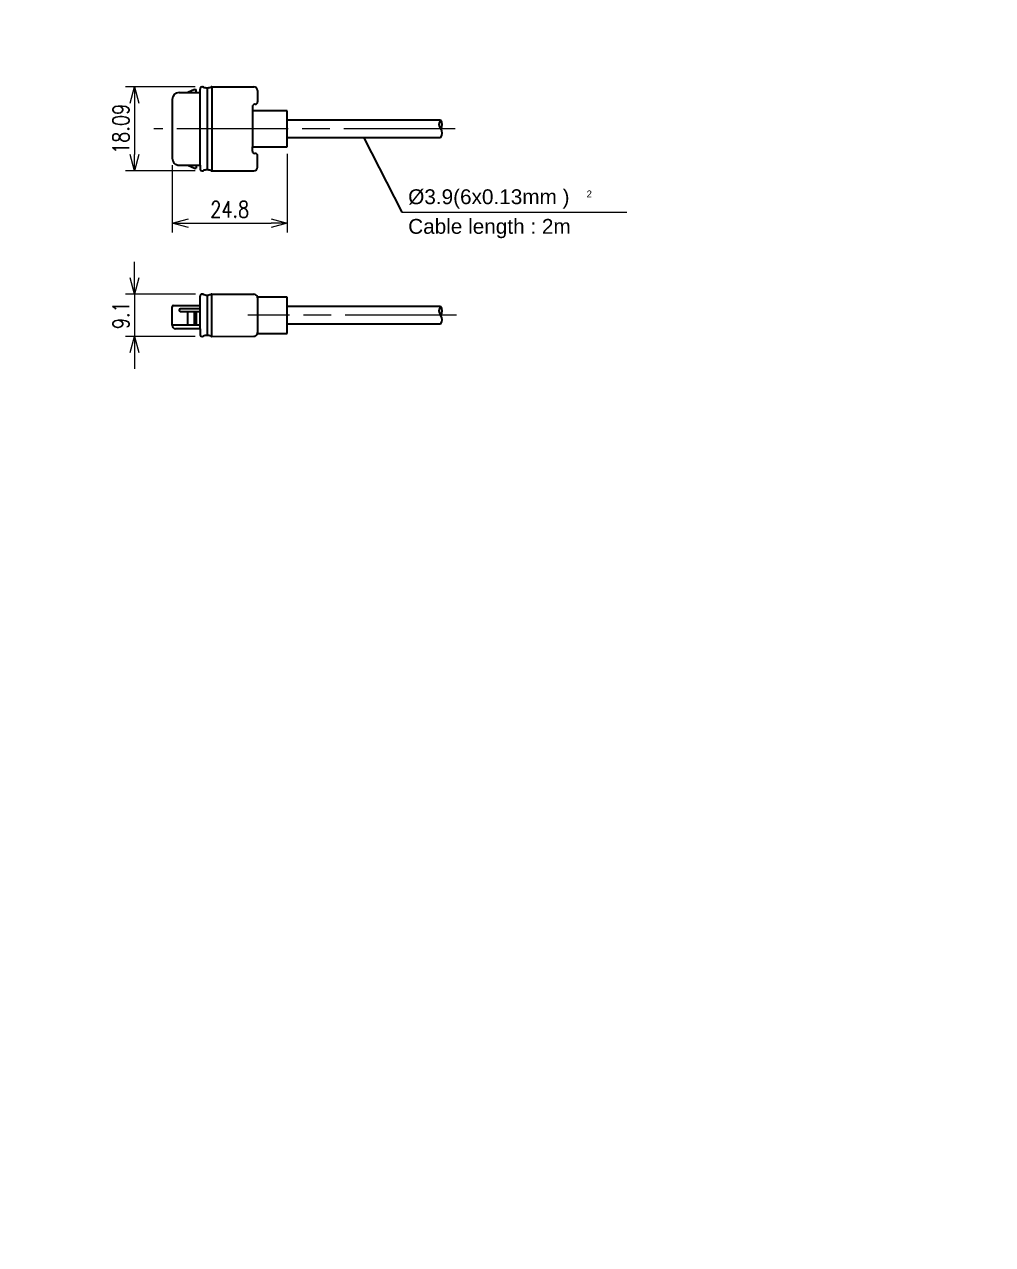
# Model space of a CAD drawing. Header units: millimetres. Extents: x 0 to 70370, y 0 to 11543.
# Drawn here: x 1117.4 to 1326.1, y 1585.3 to 1848.4 of the extents above; entities that cross this region are included whole.
import ezdxf
from ezdxf import colors
from ezdxf.entities.mleader import LeaderData, LeaderLine
from ezdxf.enums import TextEntityAlignment as Align
from ezdxf.math import Vec2, Vec3

# ---------------------------------------------------------------- set-up
doc = ezdxf.new("R2010")
doc.units = ezdxf.units.MM
doc.linetypes.add('CENTER2', pattern=[28.575, 19.05, -3.175, 3.175, -3.175])
doc.linetypes.add('DASH_CENTER', pattern=[36, 24, -3, 6, -3])
for name, color, linetype, lineweight in [('01_外形線', 7, 'Continuous', 25), ('04_中心線', 1, 'CENTER2', 9), ('07_寸法線', 3, 'Continuous', 9)]:
    doc.layers.add(name, color=color, linetype=linetype, lineweight=lineweight)
doc.styles.get("Standard").update_dxf_attribs({"font": 'arial.ttf'})
doc.styles.add('寸法用', font='simplex.shx', dxfattribs={"width": 0.8, "bigfont": '@extfont2.shx'})
doc.dimstyles.get("Standard").update_dxf_attribs({"dimtxt": 0.18, "dimasz": 0.18, "dimexe": 0.18, "dimexo": 0.0625, "dimgap": 0.09, "dimtad": 0, "dimtih": 1, "dimtoh": 1, "dimdec": 4, "dimzin": 0, "dimdsep": 46, "dimtxsty": 'Standard', "dimcen": 0.09, "dimadec": 0, "dimazin": 0, "dimtfac": 1, "dimtdec": 4, "dimtofl": 0, "dimtmove": 0, "dimatfit": 3, "dimfxl": 1, "dimtolj": 1, "dimtzin": 0, "dimarcsym": 0})
doc.dimstyles.new('機械製図用', dxfattribs={"dimtxt": 3.5, "dimasz": 3.5, "dimexe": 2, "dimexo": 0, "dimgap": 1.2, "dimtad": 1, "dimdsep": 46, "dimtxsty": '寸法用', "dimblk": 'OPEN30', "dimcen": 0, "dimclrd": 256, "dimclre": 256, "dimclrt": 7, "dimazin": 2, "dimtm": 1e-09, "dimtfac": 0.75, "dimtmove": 0, "dimatfit": 3, "dimldrblk": 'OPEN30', "dimfxl": 1, "dimlwd": -1, "dimlwe": -1, "dimarcsym": 0})

# ---------------------------------------------------------------- blocks, each defined once
blk = doc.blocks.new('_Open30')
at = {"color": 0, "linetype": 'ByBlock', "lineweight": -2}
for p, q in [((-1, 0.268), (0, 0)), ((0, 0), (-1, -0.268)), ((0, 0), (-1, 0))]:
    blk.add_line(p, q, dxfattribs=at)
blk = doc.blocks.new('*D2003')
at = {"layer": '07_寸法線', "transparency": 16777216}
for p, q in [((1149.23, 1818.05), (1149.23, 1803.57)), ((1174.04, 1820.48), (1174.04, 1803.57)), ((1152.73, 1805.57), (1170.54, 1805.57))]:
    blk.add_line(p, q, dxfattribs=at)
at = {"layer": 'Defpoints', "color": 0, "linetype": 'Continuous', "transparency": 16777216}
for p in [(1174.04, 1821.98), (1149.23, 1819.55), (1174.04, 1805.57)]:
    blk.add_point(p, dxfattribs=at)
at = {"layer": '07_寸法線', "linetype": 'Continuous', "transparency": 16777216, "xscale": 3.5, "yscale": 3.5, "zscale": 3.5, "rotation": 180}
blk.add_blockref('_Open30', (1149.23, 1805.57), dxfattribs=at)
at = {"layer": '07_寸法線', "linetype": 'Continuous', "transparency": 16777216, "xscale": 3.5, "yscale": 3.5, "zscale": 3.5}
blk.add_blockref('_Open30', (1174.04, 1805.57), dxfattribs=at)
at = {"layer": '07_寸法線', "color": 7, "linetype": 'Continuous', "transparency": 16777216, "insert": (1161.63, 1808.52), "char_height": 3.5, "attachment_point": 5, "style": '寸法用'}
blk.add_mtext('24.8', dxfattribs=at)
blk = doc.blocks.new('*D2004')
at = {"layer": '07_寸法線', "transparency": 16777216}
for p, q in [((1141.13, 1793.75), (1141.13, 1797.25)), ((1154.26, 1790.25), (1139.13, 1790.25)), ((1141.13, 1790.25), (1141.13, 1781.15)), ((1154.18, 1781.15), (1139.13, 1781.15)), ((1141.13, 1777.65), (1141.13, 1774.15))]:
    blk.add_line(p, q, dxfattribs=at)
at = {"layer": 'Defpoints', "color": 0, "linetype": 'Continuous', "transparency": 16777216}
for p in [(1155.76, 1790.25), (1141.13, 1781.15), (1155.68, 1781.15)]:
    blk.add_point(p, dxfattribs=at)
at = {"layer": '07_寸法線', "linetype": 'Continuous', "transparency": 16777216, "xscale": 3.5, "yscale": 3.5, "zscale": 3.5}
for p, rotation in [((1141.13, 1790.25), 270), ((1141.13, 1781.15), 90)]:
    blk.add_blockref('_Open30', p, dxfattribs=dict(at, rotation=rotation))
at = {"layer": '07_寸法線', "color": 7, "linetype": 'Continuous', "transparency": 16777216, "insert": (1138.18, 1785.7), "char_height": 3.5, "attachment_point": 5, "rotation": 90, "style": '寸法用'}
blk.add_mtext('9.1', dxfattribs=at)
blk = doc.blocks.new('*D2007')
at = {"layer": '07_寸法線', "transparency": 16777216}
for p, q in [((1154.18, 1834.93), (1139.13, 1834.93)), ((1141.13, 1831.43), (1141.13, 1820.34)), ((1154.18, 1816.84), (1139.13, 1816.84))]:
    blk.add_line(p, q, dxfattribs=at)
at = {"layer": 'Defpoints', "color": 0, "linetype": 'Continuous', "transparency": 16777216}
for p in [(1155.68, 1834.93), (1141.13, 1816.84), (1155.68, 1816.84)]:
    blk.add_point(p, dxfattribs=at)
at = {"layer": '07_寸法線', "linetype": 'Continuous', "transparency": 16777216, "xscale": 3.5, "yscale": 3.5, "zscale": 3.5}
for p, rotation in [((1141.13, 1834.93), 90), ((1141.13, 1816.84), 270)]:
    blk.add_blockref('_Open30', p, dxfattribs=dict(at, rotation=rotation))
at = {"layer": '07_寸法線', "color": 7, "linetype": 'Continuous', "transparency": 16777216, "insert": (1138.18, 1825.88), "char_height": 3.5, "attachment_point": 5, "rotation": 90, "style": '寸法用'}
blk.add_mtext('18.09', dxfattribs=at)
blk = doc.blocks.new('*D1974')
at = {"layer": '07_寸法線', "transparency": 16777216}
for p, q in [((1149.23, 1818.05), (1149.23, 1803.57)), ((1174.04, 1820.48), (1174.04, 1803.57)), ((1152.73, 1805.57), (1170.54, 1805.57))]:
    blk.add_line(p, q, dxfattribs=at)
at = {"layer": 'Defpoints', "color": 0, "linetype": 'Continuous', "transparency": 16777216}
for p in [(1174.04, 1821.98), (1149.23, 1819.55), (1174.04, 1805.57)]:
    blk.add_point(p, dxfattribs=at)
at = {"layer": '07_寸法線', "linetype": 'Continuous', "transparency": 16777216, "xscale": 3.5, "yscale": 3.5, "zscale": 3.5, "rotation": 180}
blk.add_blockref('_Open30', (1149.23, 1805.57), dxfattribs=at)
at = {"layer": '07_寸法線', "linetype": 'Continuous', "transparency": 16777216, "xscale": 3.5, "yscale": 3.5, "zscale": 3.5}
blk.add_blockref('_Open30', (1174.04, 1805.57), dxfattribs=at)
at = {"layer": '07_寸法線', "color": 7, "linetype": 'Continuous', "transparency": 16777216, "insert": (1161.63, 1808.52), "char_height": 3.5, "attachment_point": 5, "style": '寸法用'}
blk.add_mtext('24.8', dxfattribs=at)
blk = doc.blocks.new('*D1975')
at = {"layer": '07_寸法線', "transparency": 16777216}
for p, q in [((1141.13, 1793.75), (1141.13, 1797.25)), ((1154.26, 1790.25), (1139.13, 1790.25)), ((1141.13, 1790.25), (1141.13, 1781.15)), ((1154.18, 1781.15), (1139.13, 1781.15)), ((1141.13, 1777.65), (1141.13, 1774.15))]:
    blk.add_line(p, q, dxfattribs=at)
at = {"layer": 'Defpoints', "color": 0, "linetype": 'Continuous', "transparency": 16777216}
for p in [(1155.76, 1790.25), (1141.13, 1781.15), (1155.68, 1781.15)]:
    blk.add_point(p, dxfattribs=at)
at = {"layer": '07_寸法線', "linetype": 'Continuous', "transparency": 16777216, "xscale": 3.5, "yscale": 3.5, "zscale": 3.5}
for p, rotation in [((1141.13, 1790.25), 270), ((1141.13, 1781.15), 90)]:
    blk.add_blockref('_Open30', p, dxfattribs=dict(at, rotation=rotation))
at = {"layer": '07_寸法線', "color": 7, "linetype": 'Continuous', "transparency": 16777216, "insert": (1138.18, 1785.7), "char_height": 3.5, "attachment_point": 5, "rotation": 90, "style": '寸法用'}
blk.add_mtext('9.1', dxfattribs=at)
blk = doc.blocks.new('*D1976')
at = {"layer": '07_寸法線', "transparency": 16777216}
for p, q in [((1154.18, 1834.93), (1139.13, 1834.93)), ((1141.13, 1831.43), (1141.13, 1820.34)), ((1154.18, 1816.84), (1139.13, 1816.84))]:
    blk.add_line(p, q, dxfattribs=at)
at = {"layer": 'Defpoints', "color": 0, "linetype": 'Continuous', "transparency": 16777216}
for p in [(1155.68, 1834.93), (1141.13, 1816.84), (1155.68, 1816.84)]:
    blk.add_point(p, dxfattribs=at)
at = {"layer": '07_寸法線', "linetype": 'Continuous', "transparency": 16777216, "xscale": 3.5, "yscale": 3.5, "zscale": 3.5}
for p, rotation in [((1141.13, 1834.93), 90), ((1141.13, 1816.84), 270)]:
    blk.add_blockref('_Open30', p, dxfattribs=dict(at, rotation=rotation))
at = {"layer": '07_寸法線', "color": 7, "linetype": 'Continuous', "transparency": 16777216, "insert": (1138.18, 1825.88), "char_height": 3.5, "attachment_point": 5, "rotation": 90, "style": '寸法用'}
blk.add_mtext('18.09', dxfattribs=at)
blk = doc.blocks.new('AM_BALLOON1')
at = {"transparency": 16777216}
blk.add_circle((0, 0), 5, dxfattribs=at)
blk.add_attdef('B_NUMBER', text='', height=3, dxfattribs=at).set_placement((0, 0), align=Align.MIDDLE_CENTER)
blk = doc.blocks.new('_OPEN')
at = {"color": 0, "linetype": 'ByBlock'}
for p, q in [((-1, 0.167), (0, 0)), ((0, 0), (-1, -0.167)), ((0, 0), (-1, 0))]:
    blk.add_line(p, q, dxfattribs=at)

msp = doc.modelspace()

# ---------------------------------------------------------------- linework, layer by layer
at = {"layer": '01_外形線', "linetype": 'Continuous'}
for p, q in [((1150.735, 1833.711), (1152.62, 1833.711)), ((1150.735, 1833.711), (1152.62, 1833.711)), ((1154.033, 1834.381), (1152.62, 1833.711)), ((1154.033, 1834.381), (1152.62, 1833.711)), ((1152.62, 1833.711), (1154.383, 1833.711)), ((1152.62, 1833.711), (1154.383, 1833.711)), ((1154.033, 1834.381), (1154.383, 1834.381)), ((1154.033, 1834.381), (1154.383, 1834.381)), ((1154.383, 1833.711), (1154.383, 1834.381)), ((1154.383, 1833.711), (1154.383, 1834.381)), ((1154.383, 1833.711), (1155.235, 1833.712)), ((1154.383, 1833.711), (1155.235, 1833.712)), ((1155.235, 1833.712), (1155.235, 1834.477)), ((1155.235, 1833.712), (1155.235, 1834.477)), ((1155.235, 1818.053), (1155.235, 1833.712)), ((1155.235, 1818.053), (1155.235, 1833.712)), ((1155.685, 1834.927), (1155.764, 1834.927)), ((1155.685, 1834.927), (1155.764, 1834.927)), ((1156.755, 1834.727), (1156.755, 1817.038)), ((1156.755, 1834.727), (1156.755, 1817.038)), ((1157.746, 1834.937), (1166.837, 1834.937)), ((1157.746, 1834.937), (1157.746, 1816.838)), ((1157.746, 1834.937), (1166.837, 1834.937)), ((1157.746, 1834.937), (1157.746, 1816.838)), ((1167.637, 1834.137), (1167.637, 1831.683)), ((1167.637, 1834.137), (1167.637, 1831.683)), ((1149.235, 1832.211), (1149.235, 1819.553)), ((1149.235, 1832.211), (1149.235, 1819.553)), ((1167.148, 1831.183), (1167.024, 1831.18)), ((1167.148, 1831.183), (1167.024, 1831.18)), ((1166.535, 1830.68), (1166.535, 1829.782)), ((1166.535, 1830.68), (1166.535, 1829.782)), ((1166.535, 1829.782), (1166.535, 1821.982)), ((1174.035, 1829.782), (1166.535, 1829.782)), ((1166.535, 1829.782), (1166.535, 1821.982)), ((1174.035, 1829.782), (1166.535, 1829.782)), ((1174.035, 1827.782), (1174.035, 1829.782)), ((1174.035, 1827.782), (1174.035, 1829.782)), ((1207.096, 1827.782), (1174.035, 1827.782)), ((1174.035, 1823.982), (1174.035, 1827.782)), ((1207.096, 1827.782), (1174.035, 1827.782)), ((1174.035, 1823.982), (1174.035, 1827.782)), ((1207.096, 1823.982), (1174.035, 1823.982)), ((1174.035, 1821.982), (1174.035, 1823.982)), ((1207.096, 1823.982), (1174.035, 1823.982)), ((1174.035, 1821.982), (1174.035, 1823.982)), ((1166.535, 1821.982), (1174.035, 1821.982)), ((1166.535, 1821.083), (1166.535, 1821.982)), ((1166.535, 1821.982), (1174.035, 1821.982)), ((1166.535, 1821.083), (1166.535, 1821.982)), ((1167.148, 1820.58), (1167.024, 1820.583)), ((1167.148, 1820.58), (1167.024, 1820.583)), ((1150.735, 1818.053), (1152.622, 1818.053)), ((1150.735, 1818.053), (1152.622, 1818.053)), ((1152.622, 1818.053), (1154.035, 1817.383)), ((1152.622, 1818.053), (1154.385, 1818.053)), ((1152.622, 1818.053), (1154.035, 1817.383)), ((1152.622, 1818.053), (1154.385, 1818.053)), ((1154.385, 1818.053), (1155.235, 1818.053)), ((1154.385, 1818.053), (1154.385, 1817.383)), ((1154.385, 1818.053), (1155.235, 1818.053)), ((1154.385, 1818.053), (1154.385, 1817.383)), ((1155.235, 1818.053), (1155.235, 1817.288)), ((1155.235, 1818.053), (1155.235, 1817.288)), ((1167.637, 1817.638), (1167.637, 1820.08)), ((1167.637, 1817.638), (1167.637, 1820.08)), ((1154.035, 1817.383), (1154.385, 1817.383)), ((1154.035, 1817.383), (1154.385, 1817.383)), ((1155.685, 1816.838), (1155.764, 1816.838)), ((1155.685, 1816.838), (1155.764, 1816.838)), ((1157.746, 1816.838), (1166.837, 1816.838)), ((1157.746, 1816.838), (1166.837, 1816.838)), ((1155.235, 1787.821), (1155.235, 1789.796)), ((1155.235, 1787.821), (1155.235, 1789.796)), ((1155.685, 1790.246), (1155.764, 1790.246)), ((1155.685, 1790.246), (1155.764, 1790.246)), ((1156.755, 1790.046), (1156.755, 1781.346)), ((1156.755, 1790.046), (1156.755, 1781.346)), ((1157.746, 1790.246), (1166.837, 1790.246)), ((1157.746, 1781.146), (1157.746, 1790.246)), ((1157.746, 1790.246), (1166.837, 1790.246)), ((1157.746, 1781.146), (1157.746, 1790.246)), ((1174.035, 1789.596), (1167.622, 1789.596)), ((1174.035, 1789.596), (1167.622, 1789.596)), ((1167.637, 1789.446), (1167.637, 1781.966)), ((1167.637, 1789.446), (1167.637, 1781.966)), ((1174.035, 1787.596), (1174.035, 1789.596)), ((1174.035, 1787.596), (1174.035, 1789.596)), ((1149.235, 1783.571), (1149.235, 1787.521)), ((1149.235, 1783.571), (1149.235, 1787.521)), ((1149.535, 1787.821), (1155.235, 1787.821)), ((1149.535, 1787.821), (1155.235, 1787.821)), ((1155.235, 1787.071), (1151.005, 1787.071)), ((1155.235, 1787.071), (1151.005, 1787.071)), ((1155.235, 1786.471), (1151.005, 1786.471)), ((1155.235, 1786.471), (1151.005, 1786.471)), ((1152.622, 1783.571), (1152.622, 1786.471)), ((1152.622, 1783.571), (1152.622, 1786.471)), ((1154.035, 1783.571), (1154.035, 1786.471)), ((1154.035, 1783.571), (1154.035, 1786.471)), ((1154.385, 1786.471), (1154.385, 1783.571)), ((1154.385, 1786.471), (1154.385, 1783.571)), ((1155.235, 1782.771), (1155.235, 1787.821)), ((1155.235, 1782.771), (1155.235, 1787.821)), ((1207.095, 1787.596), (1174.035, 1787.596)), ((1174.035, 1783.796), (1174.035, 1787.596)), ((1207.095, 1787.596), (1174.035, 1787.596)), ((1174.035, 1783.796), (1174.035, 1787.596)), ((1207.095, 1783.796), (1174.035, 1783.796)), ((1174.035, 1781.796), (1174.035, 1783.796)), ((1207.095, 1783.796), (1174.035, 1783.796)), ((1174.035, 1781.796), (1174.035, 1783.796)), ((1155.235, 1783.571), (1149.235, 1783.571)), ((1155.235, 1783.571), (1149.235, 1783.571)), ((1155.235, 1782.771), (1149.935, 1782.771)), ((1155.235, 1782.771), (1149.935, 1782.771)), ((1155.235, 1782.771), (1155.235, 1781.596)), ((1155.235, 1782.771), (1155.235, 1781.596)), ((1155.685, 1781.146), (1155.764, 1781.146)), ((1155.685, 1781.146), (1155.764, 1781.146)), ((1157.746, 1781.146), (1166.838, 1781.166)), ((1157.746, 1781.146), (1166.838, 1781.166)), ((1167.618, 1781.796), (1174.035, 1781.796)), ((1167.618, 1781.796), (1174.035, 1781.796))]:
    msp.add_line(p, q, dxfattribs=at)
for centre, radius, start, end in [((1150.735, 1832.211), 1.5, 90.00718, 180), ((1150.735, 1832.211), 1.5, 90.00718, 180), ((1155.685, 1834.477), 0.45, 90, 180), ((1155.685, 1834.477), 0.45, 90, 180), ((1155.764, 1834.427), 0.5, 67.18061, 90), ((1155.764, 1834.427), 0.5, 67.18061, 90), ((1156.755, 1836.782), 2.055, 247.18061, 270.00901), ((1156.755, 1836.782), 2.055, 247.18061, 270.00901), ((1156.73, 1836.787), 2.06, 270.69822, 293.5086), ((1156.73, 1836.787), 2.06, 270.69822, 293.5086), ((1157.746, 1834.437), 0.5, 90, 112.81939), ((1157.746, 1834.437), 0.5, 90, 112.81939), ((1166.837, 1834.137), 0.8, 0, 90), ((1166.837, 1834.137), 0.8, 0, 90), ((1167.035, 1830.68), 0.5, 91.25745, 180), ((1167.035, 1830.68), 0.5, 91.25745, 180), ((1167.137, 1831.683), 0.5, 271.25745, 0), ((1167.137, 1831.683), 0.5, 271.25745, 0), ((1208.654, 1826.882), 1.8, 150, 150), ((1208.654, 1826.882), 1.8, 150, 150), ((1208.191, 1826.832), 1.45, 139.06761, 220.93239), ((1208.191, 1826.832), 1.45, 139.06761, 220.93239), ((1206, 1826.832), 1.45, 319.06761, 40.93239), ((1206, 1826.832), 1.45, 319.06761, 40.93239), ((1206, 1824.932), 1.45, 319.06761, 40.93239), ((1206, 1824.932), 1.45, 319.06761, 40.93239), ((1167.035, 1821.083), 0.5, 180, 268.74255), ((1167.035, 1821.083), 0.5, 180, 268.74255), ((1167.137, 1820.08), 0.5, 0, 88.74255), ((1167.137, 1820.08), 0.5, 0, 88.74255), ((1150.735, 1819.553), 1.5, 180, 270.00718), ((1150.735, 1819.553), 1.5, 180, 270.00718), ((1155.685, 1817.288), 0.45, 180, 270), ((1155.685, 1817.288), 0.45, 180, 270), ((1155.764, 1817.338), 0.5, 270, 292.81939), ((1155.764, 1817.338), 0.5, 270, 292.81939), ((1156.755, 1814.982), 2.055, 90.02033, 112.81939), ((1156.755, 1814.982), 2.055, 90.02033, 112.81939), ((1156.755, 1814.982), 2.055, 89.99099, 90.02033), ((1156.755, 1814.982), 2.055, 89.99099, 90.02033), ((1156.755, 1814.982), 2.055, 67.18061, 89.99099), ((1156.755, 1814.982), 2.055, 67.18061, 89.99099), ((1157.746, 1817.338), 0.5, 270, 270), ((1157.746, 1817.338), 0.5, 270, 270), ((1157.746, 1817.338), 0.5, 247.18061, 270), ((1157.746, 1817.338), 0.5, 247.18061, 270), ((1166.837, 1817.638), 0.8, 270, 0), ((1166.837, 1817.638), 0.8, 270, 0), ((1155.685, 1789.796), 0.45, 90, 179.99282), ((1155.685, 1789.796), 0.45, 90, 179.99282), ((1155.764, 1789.746), 0.5, 67.18061, 90), ((1155.764, 1789.746), 0.5, 67.18061, 90), ((1156.755, 1792.102), 2.055, 247.18061, 270.00901), ((1156.755, 1792.102), 2.055, 247.18061, 270.00901), ((1156.755, 1792.102), 2.055, 270.00901, 292.81939), ((1156.755, 1792.102), 2.055, 270.00901, 292.81939), ((1157.746, 1789.746), 0.5, 90, 90), ((1157.746, 1789.746), 0.5, 90, 90), ((1157.746, 1789.746), 0.5, 90, 112.81939), ((1157.746, 1789.746), 0.5, 90, 112.81939), ((1166.837, 1789.446), 0.8, 10.80692, 90), ((1166.837, 1789.446), 0.8, 10.80692, 90), ((1166.837, 1789.446), 0.8, 0, 10.80692), ((1166.837, 1789.446), 0.8, 0, 10.80692), ((1149.535, 1787.521), 0.3, 90, 180), ((1149.535, 1787.521), 0.3, 90, 180), ((1151.017, 1786.771), 0.3, 92.37191, 267.62809), ((1151.017, 1786.771), 0.3, 92.37191, 267.62809), ((1208.191, 1786.646), 1.45, 139.06761, 220.93239), ((1208.191, 1786.646), 1.45, 139.06761, 220.93239), ((1208.654, 1786.696), 1.8, 150, 150), ((1208.654, 1786.696), 1.8, 150, 150), ((1206, 1786.646), 1.45, 319.06761, 40.93239), ((1206, 1786.646), 1.45, 319.06761, 40.93239), ((1206, 1784.746), 1.45, 319.06761, 40.93239), ((1206, 1784.746), 1.45, 319.06761, 40.93239), ((1149.985, 1783.521), 0.752, 176.18593, 266.18593), ((1149.985, 1783.521), 0.752, 176.18593, 266.18593), ((1155.685, 1781.596), 0.45, 180.00718, 270), ((1155.685, 1781.596), 0.45, 180.00718, 270), ((1155.764, 1781.646), 0.5, 270, 292.81939), ((1155.764, 1781.646), 0.5, 270, 292.81939), ((1156.755, 1779.291), 2.055, 89.99099, 112.81939), ((1156.755, 1779.291), 2.055, 89.99099, 112.81939), ((1156.755, 1779.291), 2.055, 67.18061, 89.99099), ((1156.755, 1779.291), 2.055, 67.18061, 89.99099), ((1157.746, 1781.646), 0.5, 247.18061, 270), ((1157.746, 1781.646), 0.5, 247.18061, 270), ((1166.837, 1781.966), 0.8, 270.12617, 347.72959), ((1166.837, 1781.966), 0.8, 270.12617, 347.72959), ((1166.837, 1781.966), 0.8, 347.72959, 0), ((1166.837, 1781.966), 0.8, 347.72959, 0)]:
    msp.add_arc(centre, radius, start, end, dxfattribs=at)
at = {"layer": '04_中心線', "linetype": 'DASH_CENTER'}
for p, q in [((1210.223, 1825.882), (1145.287, 1825.882)), ((1210.223, 1825.882), (1145.287, 1825.882)), ((1210.514, 1785.696), (1165.522, 1785.696)), ((1210.514, 1785.696), (1165.522, 1785.696))]:
    msp.add_line(p, q, dxfattribs=at)
at = {"layer": '07_寸法線', "linetype": 'Continuous'}
msp.add_line((1198.774, 1807.906), (1247.251, 1807.906), dxfattribs=at)
msp.add_line((1198.774, 1807.906), (1247.251, 1807.906), dxfattribs=at)

# ---------------------------------------------------------------- texts
for s, height, p in [('%%C3.9(6x0.13mm )', 3.2, (1200.116, 1809.651)), ('%%C3.9(6x0.13mm )', 3.2, (1200.116, 1809.651)), ('2', 1.5, (1238.57, 1811.096)), ('2', 1.5, (1238.57, 1811.096)), ('Cable length : 2m', 3.2, (1200.116, 1803.261)), ('Cable length : 2m', 3.2, (1200.116, 1803.261))]:
    msp.add_text(s, height=height, dxfattribs=at).set_placement(p)

# ---------------------------------------------------------------- dimensions: what is measured, and where the dimension line sits
for base, p1, p2, picture, middle in [((1141.131, 1816.838), (1155.685, 1834.927), (1155.685, 1816.838), '*D2007', (1138.181, 1825.882)), ((1141.131, 1816.838), (1155.685, 1834.927), (1155.685, 1816.838), '*D1976', (1138.181, 1825.882)), ((1141.131, 1781.146), (1155.764, 1790.246), (1155.685, 1781.146), '*D2004', (1138.181, 1785.696)), ((1141.131, 1781.146), (1155.764, 1790.246), (1155.685, 1781.146), '*D1975', (1138.181, 1785.696))]:
    dim = msp.add_linear_dim(base=base, p1=p1, p2=p2, angle=90, dimstyle='機械製図用', override={"dimexo": 1.5}, dxfattribs=at)
    dim.commit()
    dim.dimension.update_dxf_attribs({"geometry": picture, "text_midpoint": middle})
for picture in ['*D2003', '*D1974']:
    dim = msp.add_linear_dim(base=(1174.035, 1805.573), p1=(1149.235, 1819.553), p2=(1174.035, 1821.982), dimstyle='機械製図用', override={"dimexo": 1.5}, dxfattribs=at)
    dim.commit()
    dim.dimension.update_dxf_attribs({"geometry": picture, "text_midpoint": (1161.635, 1808.523)})

# ---------------------------------------------------------------- leaders
msp.add_leader([(1190.565, 1823.982), (1198.774, 1807.906)], dimstyle='Standard', override={"dimgap": 1, "dimtad": 0}, dxfattribs=at)
msp.add_leader([(1190.565, 1823.982), (1198.774, 1807.906)], dimstyle='Standard', override={"dimgap": 1, "dimtad": 0}, dxfattribs=at)
at = {"layer": '07_寸法線'}
ml = msp.add_multileader_block('Standard', dxfattribs=at)
ml.set_content('AM_BALLOON1', color=256, scale=9.3744318)
ml.set_attribute('B_NUMBER', '1', width=0)
ml.set_leader_properties(color=256, linetype='ByLayer', lineweight=-1)
ml.set_arrow_properties(name='OPEN')
ml.build(insert=Vec2(0, 0))
ml.multileader.update_dxf_attribs({"leader_type": 0, "has_dogleg": 0, "text_right_attachment_type": 6, "dogleg_length": 0, "arrow_head_size": 4.688, "scale": 2.5, "block_connection_type": 1})
ctx = ml.context
ctx.base_point, ctx.scale, ctx.char_height, ctx.arrow_head_size, ctx.landing_gap_size, ctx.plane_origin = Vec3(33418.771, 3166.995), 2.5, 9.375, 4.688, 4.688, Vec3(33418.771, 3166.995)
ctx.right_attachment, ctx.attachment_type = 6, 1
notes = []
notes.append((ctx, [(0, (0, 0, 0), (0, 0), (1, 0), 1, [])]))
ctx.block.insert = Vec3(33418.771, 3166.995)
ml = msp.add_multileader_block('Standard', dxfattribs=at)
ml.set_content('AM_BALLOON1', color=256, scale=7.4995455)
ml.set_attribute('B_NUMBER', '1A', width=0)
ml.set_leader_properties(color=256, linetype='ByLayer', lineweight=-1)
ml.set_arrow_properties(name='OPEN')
ml.build(insert=Vec2(0, 0))
ml.multileader.update_dxf_attribs({"leader_type": 0, "has_dogleg": 0, "text_right_attachment_type": 6, "dogleg_length": 0, "arrow_head_size": 3.75, "scale": 2.5, "block_connection_type": 1})
ctx = ml.context
ctx.base_point, ctx.scale, ctx.char_height, ctx.arrow_head_size, ctx.landing_gap_size, ctx.plane_origin = Vec3(35324.795, 3132.322), 2.5, 7.5, 3.75, 3.75, Vec3(35324.795, 3132.322)
ctx.right_attachment, ctx.attachment_type = 6, 1
notes.append((ctx, [(0, (0, 0, 0), (0, 0), (1, 0), 1, [])]))
ctx.block.insert = Vec3(35324.795, 3132.322)
ml = msp.add_multileader_block('Standard', dxfattribs=at)
ml.set_content('AM_BALLOON1', color=256, scale=7.4995455)
ml.set_attribute('B_NUMBER', '2', width=0)
ml.set_leader_properties(color=256, linetype='ByLayer', lineweight=-1)
ml.set_arrow_properties(name='OPEN')
ml.build(insert=Vec2(0, 0))
ml.multileader.update_dxf_attribs({"leader_type": 0, "has_dogleg": 0, "text_right_attachment_type": 6, "dogleg_length": 0, "arrow_head_size": 3.75, "scale": 2.5, "block_connection_type": 1})
ctx = ml.context
ctx.base_point, ctx.scale, ctx.char_height, ctx.arrow_head_size, ctx.landing_gap_size, ctx.plane_origin = Vec3(37084.606, 2712.991), 2.5, 7.5, 3.75, 3.75, Vec3(37084.606, 2712.991)
ctx.right_attachment, ctx.attachment_type = 6, 1
notes.append((ctx, [(0, (0, 0, 0), (0, 0), (1, 0), 1, [])]))
ctx.block.insert = Vec3(37084.606, 2712.991)
ml = msp.add_multileader_block('Standard', dxfattribs=at)
ml.set_content('AM_BALLOON1', color=256, scale=7.4995455)
ml.set_attribute('B_NUMBER', '3', width=0)
ml.set_leader_properties(color=256, linetype='ByLayer', lineweight=-1)
ml.set_arrow_properties(name='OPEN')
ml.build(insert=Vec2(0, 0))
ml.multileader.update_dxf_attribs({"leader_type": 0, "has_dogleg": 0, "text_right_attachment_type": 6, "dogleg_length": 0, "arrow_head_size": 3.75, "scale": 2.5, "block_connection_type": 1})
ctx = ml.context
ctx.base_point, ctx.scale, ctx.char_height, ctx.arrow_head_size, ctx.landing_gap_size, ctx.plane_origin = Vec3(38565.945, 2679.176), 2.5, 7.5, 3.75, 3.75, Vec3(38565.945, 2679.176)
ctx.right_attachment, ctx.attachment_type = 6, 1
notes.append((ctx, [(0, (0, 0, 0), (0, 0), (1, 0), 1, [])]))
ctx.block.insert = Vec3(38565.945, 2679.176)
ml = msp.add_multileader_block('Standard', dxfattribs=at)
ml.set_content('AM_BALLOON1', color=256, scale=6.9995758)
ml.set_attribute('B_NUMBER', '1', width=0)
ml.set_leader_properties(color=256, linetype='ByLayer', lineweight=-1)
ml.set_arrow_properties(name='OPEN')
ml.build(insert=Vec2(0, 0))
ml.multileader.update_dxf_attribs({"leader_type": 0, "has_dogleg": 0, "text_right_attachment_type": 6, "dogleg_length": 0, "arrow_head_size": 3.5, "scale": 2.5, "block_connection_type": 1})
ctx = ml.context
ctx.base_point, ctx.scale, ctx.char_height, ctx.arrow_head_size, ctx.landing_gap_size, ctx.plane_origin = Vec3(22618.86, 2460.666), 2.5, 7, 3.5, 3.5, Vec3(22618.86, 2460.666)
ctx.right_attachment, ctx.attachment_type = 6, 1
notes.append((ctx, [(0, (0, 0, 0), (0, 0), (1, 0), 1, [])]))
ctx.block.insert = Vec3(22618.86, 2460.666)
ml = msp.add_multileader_block('Standard', dxfattribs=at)
ml.set_content('AM_BALLOON1', color=256, scale=7.4995455)
ml.set_attribute('B_NUMBER', '1B', width=0)
ml.set_leader_properties(color=256, linetype='ByLayer', lineweight=-1)
ml.set_arrow_properties(name='OPEN')
ml.build(insert=Vec2(0, 0))
ml.multileader.update_dxf_attribs({"leader_type": 0, "has_dogleg": 0, "text_right_attachment_type": 6, "dogleg_length": 0, "arrow_head_size": 3.75, "scale": 2.5, "block_connection_type": 1})
ctx = ml.context
ctx.base_point, ctx.scale, ctx.char_height, ctx.arrow_head_size, ctx.landing_gap_size, ctx.plane_origin = Vec3(35324.795, 2449.628), 2.5, 7.5, 3.75, 3.75, Vec3(35324.795, 2449.628)
ctx.right_attachment, ctx.attachment_type = 6, 1
notes.append((ctx, [(0, (0, 0, 0), (0, 0), (1, 0), 1, [])]))
ctx.block.insert = Vec3(35324.795, 2449.628)
ml = msp.add_multileader_block('Standard', dxfattribs=at)
ml.set_content('AM_BALLOON1', color=256, scale=5.2496818)
ml.set_attribute('B_NUMBER', '1', width=0)
ml.set_leader_properties(color=256, linetype='ByLayer', lineweight=-1)
ml.set_arrow_properties(name='OPEN')
ml.build(insert=Vec2(0, 0))
ml.multileader.update_dxf_attribs({"leader_type": 0, "has_dogleg": 0, "text_right_attachment_type": 6, "dogleg_length": 0, "arrow_head_size": 2.625, "scale": 2.5, "block_connection_type": 1})
ctx = ml.context
ctx.base_point, ctx.scale, ctx.char_height, ctx.arrow_head_size, ctx.landing_gap_size, ctx.plane_origin = Vec3(15728.524, 2067.426), 2.5, 5.25, 2.625, 2.625, Vec3(15728.524, 2067.426)
ctx.right_attachment, ctx.attachment_type = 6, 1
notes.append((ctx, [(0, (0, 0, 0), (0, 0), (1, 0), 1, [])]))
ctx.block.insert = Vec3(15728.524, 2067.426)
ml = msp.add_multileader_block('Standard', dxfattribs=at)
ml.set_content('AM_BALLOON1', color=256, scale=5.0246955)
ml.set_attribute('B_NUMBER', '1', width=0)
ml.set_leader_properties(color=256, linetype='ByLayer', lineweight=-1)
ml.set_arrow_properties(name='OPEN')
ml.build(insert=Vec2(0, 0))
ml.multileader.update_dxf_attribs({"leader_type": 0, "has_dogleg": 0, "text_right_attachment_type": 6, "dogleg_length": 0, "arrow_head_size": 2.513, "scale": 2.5, "block_connection_type": 1})
ctx = ml.context
ctx.base_point, ctx.scale, ctx.char_height, ctx.arrow_head_size, ctx.landing_gap_size, ctx.plane_origin = Vec3(40332.084, 2013.345), 2.5, 5.025, 2.513, 2.513, Vec3(40332.084, 2013.345)
ctx.right_attachment, ctx.attachment_type = 6, 1
notes.append((ctx, [(0, (0, 0, 0), (0, 0), (1, 0), 1, [])]))
ctx.block.insert = Vec3(40332.084, 2013.345)
ml = msp.add_multileader_block('Standard', dxfattribs=at)
ml.set_content('AM_BALLOON1', color=256, scale=5.0246955)
ml.set_attribute('B_NUMBER', '2', width=0)
ml.set_leader_properties(color=256, linetype='ByLayer', lineweight=-1)
ml.set_arrow_properties(name='OPEN')
ml.build(insert=Vec2(0, 0))
ml.multileader.update_dxf_attribs({"leader_type": 0, "has_dogleg": 0, "text_right_attachment_type": 6, "dogleg_length": 0, "arrow_head_size": 2.513, "scale": 2.5, "block_connection_type": 1})
ctx = ml.context
ctx.base_point, ctx.scale, ctx.char_height, ctx.arrow_head_size, ctx.landing_gap_size, ctx.plane_origin = Vec3(41277.991, 2013.345), 2.5, 5.025, 2.513, 2.513, Vec3(41277.991, 2013.345)
ctx.right_attachment, ctx.attachment_type = 6, 1
notes.append((ctx, [(0, (0, 0, 0), (0, 0), (1, 0), 1, [])]))
ctx.block.insert = Vec3(41277.991, 2013.345)
ml = msp.add_multileader_block('Standard', dxfattribs=at)
ml.set_content('AM_BALLOON1', color=256, scale=5.2496818)
ml.set_attribute('B_NUMBER', '1', width=0)
ml.set_leader_properties(color=256, linetype='ByLayer', lineweight=-1)
ml.set_arrow_properties(name='OPEN')
ml.build(insert=Vec2(0, 0))
ml.multileader.update_dxf_attribs({"leader_type": 0, "has_dogleg": 0, "text_right_attachment_type": 6, "dogleg_length": 0, "arrow_head_size": 2.625, "scale": 2.5, "block_connection_type": 1})
ctx = ml.context
ctx.base_point, ctx.scale, ctx.char_height, ctx.arrow_head_size, ctx.landing_gap_size, ctx.plane_origin = Vec3(4732.123, 1965.395), 2.5, 5.25, 2.625, 2.625, Vec3(4732.123, 1965.395)
ctx.right_attachment, ctx.attachment_type = 6, 1
notes.append((ctx, [(0, (0, 0, 0), (0, 0), (1, 0), 1, [])]))
ctx.block.insert = Vec3(4732.123, 1965.395)
ml = msp.add_multileader_block('Standard', dxfattribs=at)
ml.set_content('AM_BALLOON1', color=256, scale=5.2496818)
ml.set_attribute('B_NUMBER', '2', width=0)
ml.set_leader_properties(color=256, linetype='ByLayer', lineweight=-1)
ml.set_arrow_properties(name='OPEN')
ml.build(insert=Vec2(0, 0))
ml.multileader.update_dxf_attribs({"leader_type": 0, "has_dogleg": 0, "text_right_attachment_type": 6, "dogleg_length": 0, "arrow_head_size": 2.625, "scale": 2.5, "block_connection_type": 1})
ctx = ml.context
ctx.base_point, ctx.scale, ctx.char_height, ctx.arrow_head_size, ctx.landing_gap_size, ctx.plane_origin = Vec3(5544.308, 1965.395), 2.5, 5.25, 2.625, 2.625, Vec3(5544.308, 1965.395)
ctx.right_attachment, ctx.attachment_type = 6, 1
notes.append((ctx, [(0, (0, 0, 0), (0, 0), (1, 0), 1, [])]))
ctx.block.insert = Vec3(5544.308, 1965.395)
ml = msp.add_multileader_block('Standard', dxfattribs=at)
ml.set_content('AM_BALLOON1', color=256, scale=7.4995455)
ml.set_attribute('B_NUMBER', '3', width=0)
ml.set_leader_properties(color=256, linetype='ByLayer', lineweight=-1)
ml.set_arrow_properties(name='OPEN')
ml.build(insert=Vec2(0, 0))
ml.multileader.update_dxf_attribs({"leader_type": 0, "has_dogleg": 0, "text_right_attachment_type": 6, "dogleg_length": 0, "arrow_head_size": 3.75, "scale": 2.5, "block_connection_type": 1})
ctx = ml.context
ctx.base_point, ctx.scale, ctx.char_height, ctx.arrow_head_size, ctx.landing_gap_size, ctx.plane_origin = Vec3(38565.945, 1903.883), 2.5, 7.5, 3.75, 3.75, Vec3(38565.945, 1903.883)
ctx.right_attachment, ctx.attachment_type = 6, 1
notes.append((ctx, [(0, (0, 0, 0), (0, 0), (1, 0), 1, [])]))
ctx.block.insert = Vec3(38565.945, 1903.883)
ml = msp.add_multileader_block('Standard', dxfattribs=at)
ml.set_content('AM_BALLOON1', color=256, scale=5.2496818)
ml.set_attribute('B_NUMBER', '2', width=0)
ml.set_leader_properties(color=256, linetype='ByLayer', lineweight=-1)
ml.set_arrow_properties(name='OPEN')
ml.build(insert=Vec2(0, 0))
ml.multileader.update_dxf_attribs({"leader_type": 0, "has_dogleg": 0, "text_right_attachment_type": 6, "dogleg_length": 0, "arrow_head_size": 2.625, "scale": 2.5, "block_connection_type": 1})
ctx = ml.context
ctx.base_point, ctx.scale, ctx.char_height, ctx.arrow_head_size, ctx.landing_gap_size, ctx.plane_origin = Vec3(16683.432, 1742.198), 2.5, 5.25, 2.625, 2.625, Vec3(16683.432, 1742.198)
ctx.right_attachment, ctx.attachment_type = 6, 1
notes.append((ctx, [(0, (0, 0, 0), (0, 0), (1, 0), 1, [])]))
ctx.block.insert = Vec3(16683.432, 1742.198)
ml = msp.add_multileader_block('Standard', dxfattribs=at)
ml.set_content('AM_BALLOON1', color=256, scale=7.4995455)
ml.set_attribute('B_NUMBER', '1C', width=0)
ml.set_leader_properties(color=256, linetype='ByLayer', lineweight=-1)
ml.set_arrow_properties(name='OPEN')
ml.build(insert=Vec2(0, 0))
ml.multileader.update_dxf_attribs({"leader_type": 0, "has_dogleg": 0, "text_right_attachment_type": 6, "dogleg_length": 0, "arrow_head_size": 3.75, "scale": 2.5, "block_connection_type": 1})
ctx = ml.context
ctx.base_point, ctx.scale, ctx.char_height, ctx.arrow_head_size, ctx.landing_gap_size, ctx.plane_origin = Vec3(35324.795, 1714.135), 2.5, 7.5, 3.75, 3.75, Vec3(35324.795, 1714.135)
ctx.right_attachment, ctx.attachment_type = 6, 1
notes.append((ctx, [(0, (0, 0, 0), (0, 0), (1, 0), 1, [])]))
ctx.block.insert = Vec3(35324.795, 1714.135)
for ctx, leaders in notes:
    for number, flags, end, landing, length, lines in leaders:
        leader = LeaderData()
        leader.index, (leader.has_last_leader_line, leader.has_dogleg_vector, leader.attachment_direction) = number, flags
        leader.last_leader_point, leader.dogleg_vector, leader.dogleg_length = Vec3(end), Vec3(landing), length
        for number, points, colour, breaks in lines:
            line = LeaderLine()
            line.index, line.vertices, line.color, line.breaks = number, Vec3.list(points), colors.encode_raw_color(colour), breaks
            leader.lines.append(line)
        ctx.leaders.append(leader)

doc.saveas('drawing.dxf')
